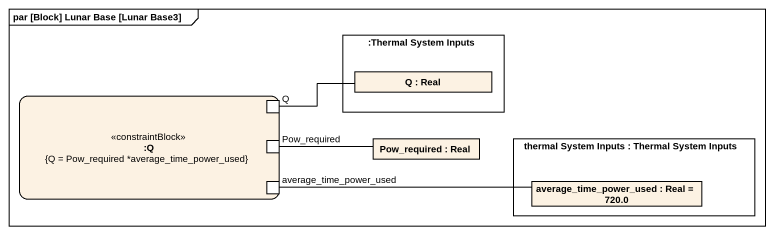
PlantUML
@startuml
mainframe par [Block] Lunar Base [Lunar Base3]
rectangle ":Thermal System Inputs" as Thermal_System_Inputs {
  rectangle "Q : Real" as Q
}
rectangle ":Q\n{Q = Pow_required *average_time_power_used}" as Q_2 <<constraintBlock>> {
  port "Q" as Q_3
  port Pow_required
  port average_time_power_used
}
rectangle "Pow_required : Real" as Pow_required_2
rectangle "thermal System Inputs : Thermal System Inputs" as thermal_System_Inputs {
  rectangle "average_time_power_used : Real = 720.0" as average_time_power_used_2
}
Q_3 -right- Q
Pow_required -right- Pow_required_2
average_time_power_used -right- average_time_power_used_2
@enduml
